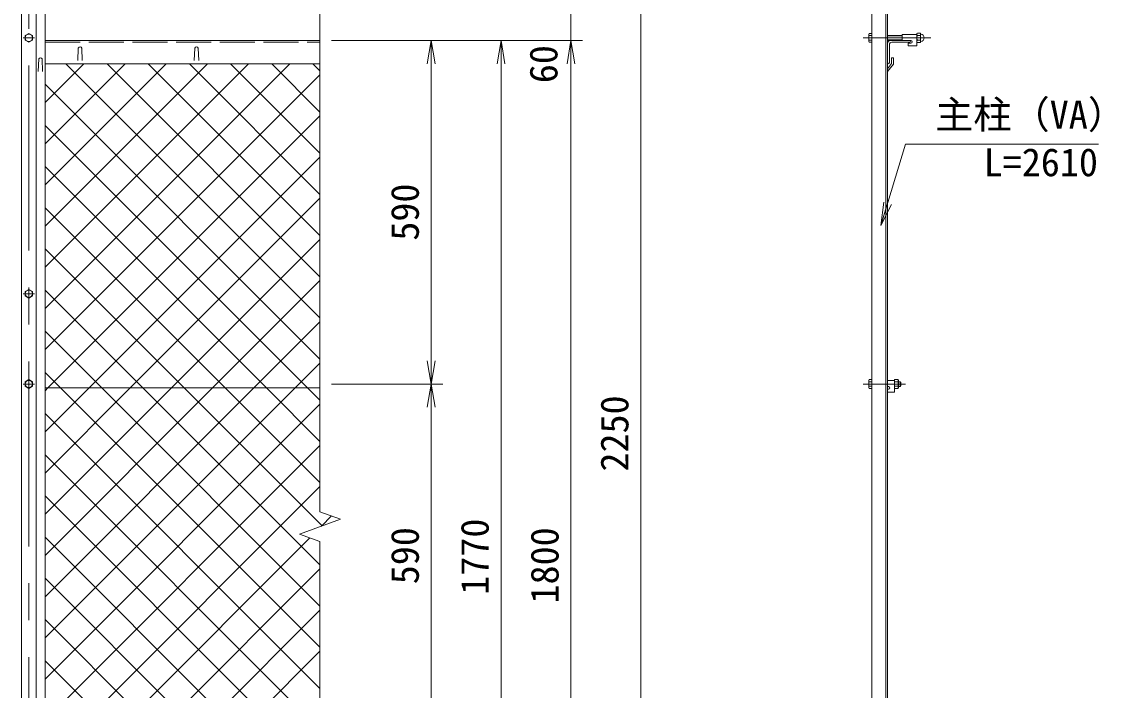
# Model space of a CAD drawing. Units: millimetres at full size. Extents: x -4200 to 4200, y -2970 to 2970.
# Drawn here: x -1532 to 319, y 572 to 1721 of the extents above; entities that cross this region are included whole.
import ezdxf
from ezdxf.enums import TextEntityAlignment as Align

# ---------------------------------------------------------------- set-up
doc = ezdxf.new("R2010")
doc.units = ezdxf.units.MM
doc.header["$LTSCALE"] = 10
doc.linetypes.add('DASHED', pattern=[7.5, 6, -1.5])
doc.linetypes.add('USER1', pattern=[50.8, 31.75, -6.35, 6.35, -6.35])
for name, color, linetype, lineweight in [('0-0_D-STR1', 1, 'Continuous', 18), ('0-1_D-BMK', 2, 'USER1', 13), ('0-2_D-STR-DIM', 7, 'Continuous', 13), ('0-3_D-STR3', 3, 'Continuous', 13), ('0-7_D-STR-TXT', 7, 'Continuous', 13), ('0-8_0', 7, 'Continuous', 18), ('0-A_D-STR2', 7, 'Continuous', 13)]:
    doc.layers.add(name, color=color, linetype=linetype, lineweight=lineweight)
doc.styles.add('ＭＳ ゴシック', font='')
doc.styles.get('ＭＳ ゴシック').set_extended_font_data('MS Gothic')

# ---------------------------------------------------------------- blocks, each defined once
blk = doc.blocks.new('_Open')
at = {"layer": '0-8_0'}
blk.add_line((-10, 1.667), (0, 0), dxfattribs=at)
blk.add_lwpolyline([(-10, -1.667), (0, 0), (-10, 0)], dxfattribs=at)

msp = doc.modelspace()

# ---------------------------------------------------------------- linework, layer by layer
at = {"layer": '0-0_D-STR1'}
for p, q in [((-1532.4, -411.84), (-1532.4, 2137.87)), ((-1507.4, -411.84), (-1507.4, 2137.87)), ((-1491.9, -411.84), (-1491.9, 2137.87)), ((-71.89, -411.84), (-71.89, 1740.93)), ((-47.89, -411.84), (-47.89, 1747.36)), ((-44.89, -411.84), (-44.89, 1748.16)), ((-1491.9, 1688.16), (-1019.9, 1688.16)), ((-4.89, 1688.16), (-39.89, 1688.16)), ((-6.89, 1685.16), (-37.39, 1685.16)), ((-4.89, 1687.16), (-4.89, 1688.16)), ((-1434.9, 1675.03), (-1435.65, 1653.53)), ((-1428.9, 1675.03), (-1428.15, 1653.53)), ((-1234.9, 1675.03), (-1235.65, 1653.53)), ((-1228.9, 1675.03), (-1228.15, 1653.53)), ((-44.89, 1683.16), (-44.89, 1648.16)), ((-41.89, 1680.66), (-41.89, 1650.16)), ((-1502.9, 1656.54), (-1503.65, 1635.04)), ((-1496.9, 1656.54), (-1496.15, 1635.04)), ((-1019.9, 1648.16), (-1491.9, 1648.16)), ((-37.89, 1648.66), (-44.89, 1639.61)), ((-43.89, 1648.16), (-44.89, 1648.16)), ((-37.89, 1658.54), (-34.89, 1658.54)), ((-37.89, 1658.54), (-37.89, 1648.66)), ((-34.89, 1658.54), (-34.89, 1647.54)), ((-34.89, 1647.54), (-44.89, 1635.04)), ((-44.89, 1639.61), (-44.89, 1635.04))]:
    msp.add_line(p, q, dxfattribs=at)
at = {"layer": '0-0_D-STR1', "linetype": 'DASHED'}
msp.add_line((-1491.9, 1685.16), (-1019.9, 1685.16), dxfattribs=at)
at = {"layer": '0-0_D-STR1'}
for centre, radius, start, end in [((-39.89, 1683.16), 5, 90, 180), ((-37.39, 1680.66), 4.5, 90, 180), ((-6.89, 1687.16), 2, 270, 0), ((-1431.9, 1673.78), 3.25, 22.61986, 157.38014), ((-1231.9, 1673.78), 3.25, 22.61986, 157.38014), ((-1499.9, 1655.29), 3.25, 22.61986, 157.38014), ((-43.89, 1650.16), 2, 270, 0)]:
    msp.add_arc(centre, radius, start, end, dxfattribs=at)
at = {"layer": '0-1_D-BMK'}
for p, q in [((-1519.9, 2152.87), (-1519.9, -426.84)), ((-1509.9, 1692.66), (-1529.9, 1692.66)), ((29.34, 1692.66), (-86.89, 1692.66)), ((-1509.9, 1253.16), (-1529.9, 1253.16)), ((-1509.9, 1098.16), (-1529.9, 1098.16)), ((-13.9, 1098.16), (-86.89, 1098.16))]:
    msp.add_line(p, q, dxfattribs=at)
at = {"layer": '0-2_D-STR-DIM'}
for p, q in [((-1019.9, 2202.61), (-1019.9, 878.81)), ((-468.85, -111.84), (-468.85, 2137.87)), ((-588.85, 1688.16), (-588.85, 1748.16)), ((-999.9, 1688.16), (-808.85, 1688.16)), ((-999.9, 1688.16), (-688.85, 1688.16)), ((-999.9, 1688.16), (-568.85, 1688.16)), ((-999.9, 1688.16), (-568.85, 1688.16)), ((-828.85, 1098.16), (-828.85, 1688.16)), ((-708.85, 1688.16), (-708.85, -81.84)), ((-588.85, 1688.16), (-588.85, -111.84)), ((-588.85, 1648.16), (-588.85, 1608.16)), ((-999.9, 1098.16), (-808.85, 1098.16)), ((-999.9, 1098.16), (-808.85, 1098.16)), ((-828.85, 508.16), (-828.85, 1098.16)), ((-984.66, 865.99), (-1019.9, 878.81)), ((-1055.14, 840.34), (-984.66, 865.99)), ((-1019.9, 827.51), (-1055.14, 840.34)), ((-1019.9, 827.51), (-1019.9, -219.14))]:
    msp.add_line(p, q, dxfattribs=at)
at = {"layer": '0-3_D-STR3'}
for p, q in [((-1519.9, 1700.17), (-1526.4, 1696.41)), ((-1526.4, 1696.41), (-1526.4, 1688.91)), ((-1526.4, 1688.91), (-1519.9, 1685.16)), ((-1513.4, 1696.41), (-1519.9, 1700.17)), ((-1519.9, 1685.16), (-1513.4, 1688.91)), ((-1513.4, 1688.91), (-1513.4, 1696.41)), ((-77.19, 1698.96), (-76.5, 1700.17)), ((-77.19, 1698.96), (-77.19, 1686.36)), ((-77.19, 1686.36), (-76.5, 1685.16)), ((-71.89, 1700.17), (-76.5, 1700.17)), ((-71.89, 1696.41), (-76.5, 1696.41)), ((-71.89, 1688.91), (-76.5, 1688.91)), ((-71.89, 1685.16), (-76.5, 1685.16)), ((-71.89, 1700.17), (-71.89, 1685.16)), ((-44.89, 1696.66), (-19.64, 1696.66)), ((-44.89, 1695.91), (-19.64, 1695.91)), ((-44.89, 1689.41), (-19.64, 1689.41)), ((-44.89, 1688.66), (-19.64, 1688.66)), ((5.36, 1698.66), (-19.64, 1698.66)), ((-19.64, 1698.66), (-19.64, 1688.16)), ((-4.89, 1688.16), (-19.64, 1688.16)), ((5.36, 1698.9), (5.36, 1686.55)), ((5.36, 1698.9), (5.36, 1686.55)), ((5.36, 1698.66), (5.36, 1678.66)), ((6.36, 1700.76), (10.86, 1700.76)), ((10.86, 1696.71), (6.36, 1696.71)), ((10.86, 1688.61), (6.36, 1688.61)), ((11.86, 1698.9), (11.86, 1686.55)), ((11.86, 1698.9), (11.86, 1686.55)), ((-4.89, 1683.66), (-9.64, 1683.66)), ((-9.64, 1683.66), (-9.64, 1678.66)), ((5.36, 1678.66), (-9.64, 1678.66)), ((6.36, 1684.56), (10.86, 1684.56)), ((-1519.9, 1260.67), (-1526.4, 1256.91)), ((-1513.4, 1256.91), (-1519.9, 1260.67)), ((-1526.4, 1256.91), (-1526.4, 1249.41)), ((-1526.4, 1249.41), (-1519.9, 1245.66)), ((-1519.9, 1245.66), (-1513.4, 1249.41)), ((-1513.4, 1249.41), (-1513.4, 1256.91)), ((-77.19, 1104.46), (-76.5, 1105.67)), ((-77.19, 1104.46), (-77.19, 1091.86)), ((-71.89, 1105.67), (-76.5, 1105.67)), ((-71.89, 1101.91), (-76.5, 1101.91)), ((-71.89, 1094.41), (-76.5, 1094.41)), ((-71.89, 1105.67), (-71.89, 1090.66)), ((-32.89, 1104.16), (-44.89, 1104.16)), ((-43.14, 1093.66), (-44.89, 1093.66)), ((-32.89, 1105.67), (-27.12, 1105.67)), ((-32.89, 1090.66), (-32.89, 1105.67)), ((-32.89, 1104.16), (-32.89, 1084.16)), ((-32.89, 1101.91), (-27.12, 1101.91)), ((-32.89, 1094.41), (-27.12, 1094.41)), ((-27.12, 1105.67), (-26.39, 1104.41)), ((-26.39, 1091.91), (-26.39, 1104.41)), ((-26.39, 1102.16), (-23.09, 1102.16)), ((-26.39, 1094.16), (-23.09, 1094.16)), ((-23.09, 1102.16), (-21.89, 1100.96)), ((-23.09, 1102.16), (-23.09, 1094.16)), ((-23.09, 1094.16), (-21.89, 1095.36)), ((-21.89, 1100.96), (-21.89, 1095.36)), ((-1019.9, 1091.41), (-1491.9, 1091.41)), ((-77.19, 1091.86), (-76.5, 1090.66)), ((-71.89, 1090.66), (-76.5, 1090.66)), ((-43.14, 1089.16), (-44.89, 1089.16)), ((-32.89, 1084.16), (-44.89, 1084.16)), ((-32.89, 1090.66), (-27.12, 1090.66)), ((-27.12, 1090.66), (-26.39, 1091.91))]:
    msp.add_line(p, q, dxfattribs=at)
msp.add_lwpolyline([(-1513.4, 1101.91), (-1519.9, 1105.67), (-1526.4, 1101.91), (-1526.4, 1094.41), (-1519.9, 1090.66), (-1513.4, 1094.41)], close=True, dxfattribs=at)
for centre in [(-1519.9, 1692.66), (-1519.9, 1253.16), (-1519.9, 1098.16)]:
    msp.add_circle(centre, 6.25, dxfattribs=at)
for centre, radius, start, end in [((-73.76, 1698.29), 3.32, 145.61585, 214.38415), ((-64.66, 1692.66), 12.42, 162.4121, 197.5879), ((-73.76, 1687.03), 3.32, 145.61585, 214.38415), ((-4.89, 1685.91), 2.25, 270, 90), ((7.89, 1698.74), 2.54, 127.21089, 232.78911), ((7.9, 1686.59), 2.55, 127.42505, 232.57495), ((14.06, 1692.66), 8.7, 152.26063, 207.73937), ((3.15, 1692.66), 8.7, 332.26063, 27.73937), ((9.32, 1698.74), 2.54, 307.21089, 52.78911), ((9.31, 1686.59), 2.55, 307.42505, 52.57495), ((12.23, 1699.61), 0.5, 189.83916, 262.83194), ((12.23, 1685.72), 0.5, 97.16806, 163.42019), ((11.36, 1692.66), 6.5, 277.16806, 82.83194), ((-73.76, 1103.79), 3.32, 145.61585, 214.38415), ((-64.66, 1098.16), 12.42, 162.4121, 197.5879), ((-73.76, 1092.53), 3.32, 145.61585, 214.38415), ((-43.14, 1091.41), 2.25, 270, 90), ((-29.86, 1103.79), 3.32, 325.61586, 34.38414), ((-38.96, 1098.16), 12.42, 342.4121, 17.5879), ((-29.86, 1092.53), 3.32, 325.61585, 34.38416)]:
    msp.add_arc(centre, radius, start, end, dxfattribs=at)
at = {"layer": '0-7_D-STR-TXT'}
msp.add_lwpolyline([(317.23, 1509.88), (-14.15, 1509.88), (-55.85, 1372.22)], dxfattribs=at)
at = {"layer": '0-A_D-STR2'}
for p, q in [((-1491.9, 1581.48), (-1425.22, 1648.16)), ((-1491.9, 1510.77), (-1354.51, 1648.16)), ((-1491.9, 1440.06), (-1283.8, 1648.16)), ((-1491.9, 1369.35), (-1213.09, 1648.16)), ((-1491.9, 1298.64), (-1142.38, 1648.16)), ((-1491.9, 1227.93), (-1071.67, 1648.16)), ((-1019.9, 1211.71), (-1456.35, 1648.16)), ((-1019.9, 1282.42), (-1385.64, 1648.16)), ((-1019.9, 1353.13), (-1314.93, 1648.16)), ((-1019.9, 1423.84), (-1244.22, 1648.16)), ((-1019.9, 1494.55), (-1173.51, 1648.16)), ((-1019.9, 1565.26), (-1102.8, 1648.16)), ((-1019.9, 1635.97), (-1032.09, 1648.16)), ((-1491.9, 1157.22), (-1019.9, 1629.22)), ((-1019.9, 1141), (-1491.9, 1613)), ((-1486.99, 1091.41), (-1019.9, 1558.51)), ((-1041.02, 1091.41), (-1491.9, 1542.29)), ((-1416.28, 1091.41), (-1019.9, 1487.8)), ((-1111.73, 1091.41), (-1491.9, 1471.58)), ((-1345.57, 1091.41), (-1019.9, 1417.09)), ((-1182.44, 1091.41), (-1491.9, 1400.86)), ((-1274.86, 1091.41), (-1019.9, 1346.38)), ((-1323.87, 1091.41), (-1491.9, 1259.44)), ((-1204.15, 1091.41), (-1019.9, 1275.67)), ((-1133.44, 1091.41), (-1019.9, 1204.95)), ((-1394.58, 1091.41), (-1491.9, 1188.73)), ((-1062.73, 1091.41), (-1019.9, 1134.24)), ((-1465.29, 1091.41), (-1491.9, 1118.02)), ((-1491.9, 1086.51), (-1486.99, 1091.41)), ((-1491.9, 1015.8), (-1416.28, 1091.41)), ((-1491.9, 945.09), (-1345.57, 1091.41)), ((-1491.9, 874.38), (-1274.86, 1091.41)), ((-1491.9, 803.67), (-1204.15, 1091.41)), ((-1491.9, 732.95), (-1133.44, 1091.41)), ((-1491.9, 662.24), (-1062.73, 1091.41)), ((-1019.9, 646.02), (-1465.29, 1091.41)), ((-1019.9, 716.73), (-1394.58, 1091.41)), ((-1019.9, 787.44), (-1323.87, 1091.41)), ((-1019.9, 928.86), (-1182.44, 1091.41)), ((-1019.9, 999.58), (-1111.73, 1091.41)), ((-1019.9, 1070.29), (-1041.02, 1091.41)), ((-1491.9, 591.53), (-1019.9, 1063.53)), ((-1019.9, 575.31), (-1491.9, 1047.31)), ((-1491.9, 520.82), (-1019.9, 992.82)), ((-1019.9, 504.6), (-1491.9, 976.6)), ((-1491.9, 450.11), (-1019.9, 922.11)), ((-1019.9, 433.89), (-1491.9, 905.89)), ((-1017.13, 854.17), (-999.8, 871.5)), ((-1019.9, 363.18), (-1491.9, 835.18)), ((-1491.9, 379.4), (-1037.41, 833.89)), ((-1491.9, 308.69), (-1019.9, 780.69)), ((-1019.9, 292.47), (-1491.9, 764.47)), ((-1491.9, 237.98), (-1019.9, 709.98)), ((-1019.9, 221.76), (-1491.9, 693.76)), ((-1491.9, 167.27), (-1019.9, 639.27)), ((-1019.9, 151.05), (-1491.9, 623.05))]:
    msp.add_line(p, q, dxfattribs=at)
msp.add_lwpolyline([(-1016.24, 854.49), (-1253.15, 1091.41), (-1491.9, 1330.15)], dxfattribs=at)

# ---------------------------------------------------------------- block references
at = {"layer": '0-2_D-STR-DIM', "xscale": 4, "yscale": 4}
for p, rotation in [((-828.85, 1688.16), 90), ((-708.85, 1688.16), 90), ((-588.85, 1688.16), 90), ((-588.85, 1688.16), 90), ((-828.85, 1098.16), 270), ((-828.85, 1098.16), 90)]:
    msp.add_blockref('_Open', p, dxfattribs=dict(at, rotation=rotation))
at = {"layer": '0-7_D-STR-TXT', "xscale": 4, "yscale": 4, "rotation": 253.14944}
msp.add_blockref('_Open', (-56.43, 1370.31), dxfattribs=at)

# ---------------------------------------------------------------- texts
at = {"layer": '0-2_D-STR-DIM', "style": 'ＭＳ ゴシック'}
for s, p in [('60', (-597.52, 1614.74)), ('590', (-835.6, 1344.27)), ('2250', (-475.6, 947.75)), ('1770', (-715.6, 736.24)), ('590', (-835.6, 754.27)), ('1800', (-595.6, 721.24))]:
    msp.add_text(s, height=48.09, rotation=90, dxfattribs=at).set_placement(p, align=Align.BOTTOM_LEFT)
at = {"layer": '0-7_D-STR-TXT', "style": 'ＭＳ ゴシック'}
for s, p in [('主柱（VA）', (36.77, 1522.47)), ('L=2610', (120.15, 1440.55))]:
    msp.add_text(s, height=48.09, dxfattribs=at).set_placement(p, align=Align.BOTTOM_LEFT)

doc.saveas('drawing.dxf')
